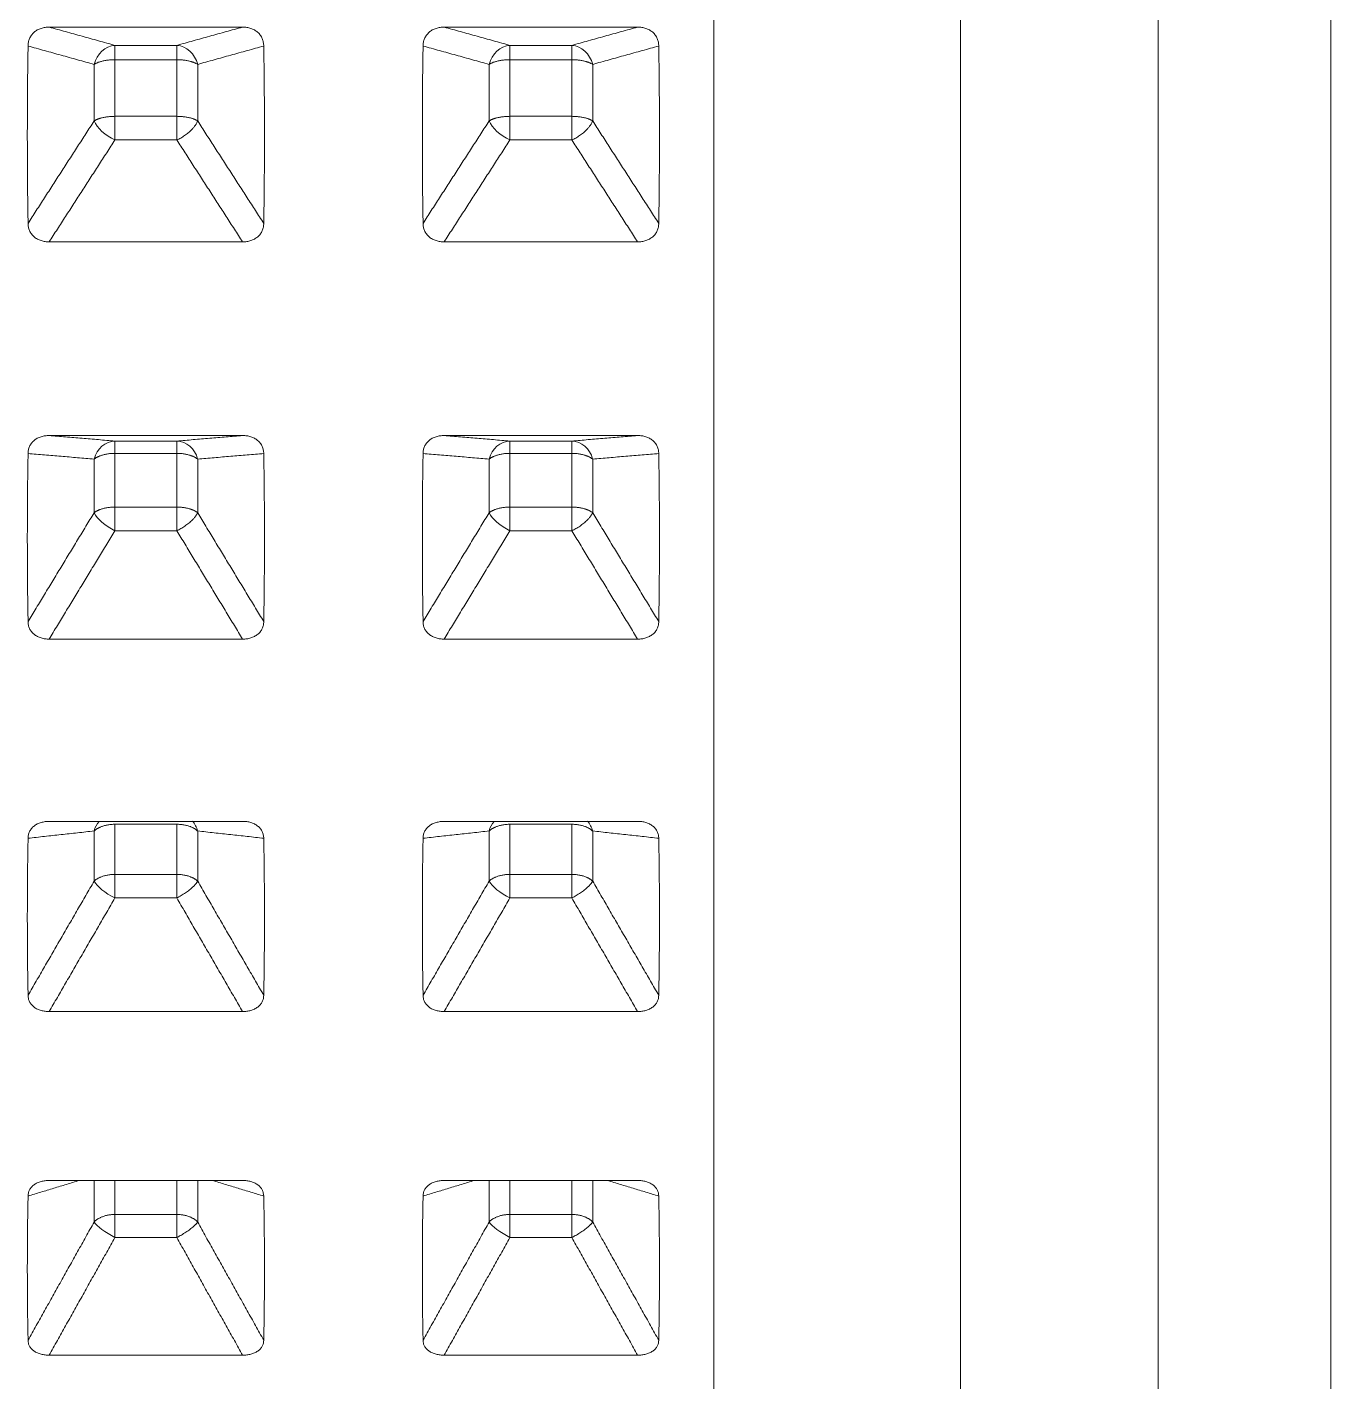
# Model space of a CAD drawing. Extents: x 2752 to 4118, y -1 to 999.
# Drawn here: x 3161.71 to 3166.99, y 513.14 to 518.63 of the extents above; entities that cross this region are included whole.
import ezdxf

# ---------------------------------------------------------------- set-up
doc = ezdxf.new("R2010")
doc.units = 0
doc.header["$LTSCALE"] = 10
doc.header["$MEASUREMENT"] = 0
doc.layers.add('1', color=7, linetype='CONTINUOUS')

msp = doc.modelspace()

# ---------------------------------------------------------------- linework, layer by layer
at = {"layer": '1', "color": 7, "linetype": 'Continuous', "lineweight": 18}
for p, q in [((3164.491, 507.8122), (3164.491, 542.8122)), ((3165.491, 508.8122), (3165.491, 541.8122)), ((3166.991, 541.1122), (3166.991, 509.5122))]:
    msp.add_line(p, q, dxfattribs=at)
at = {"layer": '1', "color": 7, "linetype": 'Continuous', "lineweight": 13}
for p, q in [((3166.291, 541.8122), (3166.291, 508.8122)), ((3162.0655, 518.2704), (3162.0655, 518.4997)), ((3162.0655, 518.4997), (3162.3165, 518.4997)), ((3162.3165, 518.4997), (3162.3165, 518.2704)), ((3163.6655, 518.2704), (3163.6655, 518.4997)), ((3163.6655, 518.4997), (3163.9165, 518.4997)), ((3163.9165, 518.4997), (3163.9165, 518.2704)), ((3162.3165, 518.2704), (3162.0655, 518.2704)), ((3163.9165, 518.2704), (3163.6655, 518.2704)), ((3162.0655, 516.688), (3162.0655, 516.9054)), ((3162.0655, 516.9054), (3162.3165, 516.9054)), ((3162.3165, 516.9054), (3162.3165, 516.688)), ((3163.6655, 516.688), (3163.6655, 516.9054)), ((3163.6655, 516.9054), (3163.9165, 516.9054)), ((3163.9165, 516.9054), (3163.9165, 516.688)), ((3162.3165, 516.688), (3162.0655, 516.688)), ((3163.9165, 516.688), (3163.6655, 516.688)), ((3162.0655, 515.2001), (3162.0655, 515.4032)), ((3162.0655, 515.4032), (3162.3165, 515.4032)), ((3162.3165, 515.4032), (3162.3165, 515.2001)), ((3163.6655, 515.2001), (3163.6655, 515.4032)), ((3163.6655, 515.4032), (3163.9165, 515.4032)), ((3163.9165, 515.4032), (3163.9165, 515.2001)), ((3162.3165, 515.2001), (3162.0655, 515.2001)), ((3163.9165, 515.2001), (3163.6655, 515.2001)), ((3162.0655, 513.823), (3162.0655, 513.9605)), ((3162.3165, 513.9605), (3162.3165, 513.823)), ((3163.6655, 513.823), (3163.6655, 513.9605)), ((3163.9165, 513.9605), (3163.9165, 513.823)), ((3162.3165, 513.823), (3162.0655, 513.823)), ((3163.9165, 513.823), (3163.6655, 513.823))]:
    msp.add_line(p, q, dxfattribs=at)
at = {"layer": '1', "color": 7, "linetype": 'Continuous', "lineweight": 18}
for centre, major_axis, ratio, start_param, end_param in [((3162.0655, 518.459), (-0.0267, -0.0964), 0.870471, 3.449475, 4.727256), ((3162.3165, 518.459), (-0.0267, 0.0964), 0.870471, 4.697522, 5.975303), ((3163.6655, 518.459), (-0.0267, -0.0964), 0.870471, 3.449475, 4.727256), ((3163.9165, 518.459), (-0.0267, 0.0964), 0.870471, 4.697522, 5.975303), ((3162.0655, 518.2298), (0.084, -0.0542), 0.484645, 3.738464, 5.016246), ((3163.6655, 518.2298), (0.084, -0.0542), 0.484645, 3.738464, 5.016246), ((3162.0655, 516.8554), (-0.0084, -0.0996), 0.879461, 3.236249, 4.514031), ((3162.3165, 516.8554), (-0.0084, 0.0996), 0.879461, 4.910747, 6.188529), ((3163.6655, 516.8554), (-0.0084, -0.0996), 0.879461, 3.236249, 4.514031), ((3163.9165, 516.8554), (-0.0084, 0.0996), 0.879461, 4.910747, 6.188529), ((3162.0655, 516.638), (0.0855, -0.0519), 0.405166, 3.676429, 4.954211), ((3163.6655, 516.638), (0.0855, -0.0519), 0.405166, 3.676429, 4.954211), ((3162.0655, 515.3444), (0.0109, -0.0994), 0.878815, 3.830112, 4.293968), ((3162.3165, 515.3444), (0.0109, 0.0994), 0.878815, 5.13081, 5.605786), ((3163.6655, 515.3444), (0.0109, -0.0994), 0.878815, 3.830112, 4.293968), ((3163.9165, 515.3444), (0.0109, 0.0994), 0.878815, 5.13081, 5.605786), ((3162.0655, 515.1413), (0.0866, -0.0501), 0.321248, 3.619135, 4.896917), ((3163.6655, 515.1413), (0.0866, -0.0501), 0.321248, 3.619135, 4.896917), ((3162.0655, 513.7561), (0.0873, -0.0488), 0.23381, 3.565264, 4.843046), ((3163.6655, 513.7561), (0.0873, -0.0488), 0.23381, 3.565264, 4.843046)]:
    msp.add_ellipse(centre, major_axis=major_axis, ratio=ratio, start_param=start_param, end_param=end_param, dxfattribs=at)
for points in [[(3161.7136, 518.5552), (3161.7137, 518.5604), (3161.7142, 518.5655), (3161.7163, 518.5755), (3161.7178, 518.5805), (3161.7218, 518.5901), (3161.7244, 518.5946), (3161.7305, 518.6032), (3161.7341, 518.6072), (3161.7421, 518.6143), (3161.7465, 518.6174), (3161.756, 518.6228), (3161.7611, 518.625), (3161.7716, 518.6285), (3161.777, 518.6298), (3161.788, 518.6314), (3161.7936, 518.6318), (3161.7992, 518.6318)], [(3162.5828, 518.6318), (3162.5884, 518.6318), (3162.594, 518.6314), (3162.6049, 518.6298), (3162.6103, 518.6285), (3162.6209, 518.625), (3162.6259, 518.6229), (3162.6353, 518.6176), (3162.6398, 518.6144), (3162.6478, 518.6073), (3162.6514, 518.6034), (3162.6575, 518.5948), (3162.6601, 518.5902), (3162.6642, 518.5807), (3162.6657, 518.5757), (3162.6678, 518.5655), (3162.6683, 518.5604), (3162.6684, 518.5552)], [(3163.3136, 518.5552), (3163.3137, 518.5604), (3163.3142, 518.5655), (3163.3163, 518.5755), (3163.3178, 518.5805), (3163.3218, 518.5901), (3163.3244, 518.5946), (3163.3305, 518.6032), (3163.3341, 518.6072), (3163.3421, 518.6143), (3163.3465, 518.6174), (3163.356, 518.6228), (3163.3611, 518.625), (3163.3716, 518.6285), (3163.377, 518.6298), (3163.388, 518.6314), (3163.3936, 518.6318), (3163.3992, 518.6318)], [(3164.1828, 518.6318), (3164.1884, 518.6318), (3164.194, 518.6314), (3164.2049, 518.6298), (3164.2103, 518.6285), (3164.2209, 518.625), (3164.2259, 518.6229), (3164.2353, 518.6176), (3164.2398, 518.6144), (3164.2478, 518.6073), (3164.2514, 518.6034), (3164.2575, 518.5948), (3164.2601, 518.5902), (3164.2642, 518.5807), (3164.2657, 518.5757), (3164.2678, 518.5655), (3164.2683, 518.5604), (3164.2684, 518.5552)], [(3161.7992, 517.762), (3161.7936, 517.762), (3161.7881, 517.7624), (3161.7771, 517.764), (3161.7717, 517.7652), (3161.7612, 517.7686), (3161.7562, 517.7707), (3161.7467, 517.7759), (3161.7422, 517.779), (3161.7342, 517.7859), (3161.7307, 517.7898), (3161.7245, 517.7981), (3161.7219, 517.8027), (3161.7178, 517.812), (3161.7163, 517.8169), (3161.7142, 517.8268), (3161.7137, 517.8318), (3161.7136, 517.8369)], [(3162.6684, 517.8369), (3162.6683, 517.8319), (3162.6678, 517.8269), (3162.6658, 517.817), (3162.6643, 517.8121), (3162.6602, 517.8027), (3162.6577, 517.7983), (3162.6516, 517.79), (3162.6479, 517.786), (3162.6399, 517.7791), (3162.6355, 517.776), (3162.626, 517.7708), (3162.6209, 517.7686), (3162.6105, 517.7652), (3162.605, 517.764), (3162.594, 517.7624), (3162.5884, 517.762), (3162.5828, 517.762)], [(3163.3992, 517.762), (3163.3936, 517.762), (3163.3881, 517.7624), (3163.3771, 517.764), (3163.3717, 517.7652), (3163.3612, 517.7686), (3163.3562, 517.7707), (3163.3467, 517.7759), (3163.3422, 517.779), (3163.3342, 517.7859), (3163.3307, 517.7898), (3163.3245, 517.7981), (3163.3219, 517.8027), (3163.3178, 517.812), (3163.3163, 517.8169), (3163.3142, 517.8268), (3163.3137, 517.8318), (3163.3136, 517.8369)], [(3164.2684, 517.8369), (3164.2683, 517.8319), (3164.2678, 517.8269), (3164.2658, 517.817), (3164.2643, 517.8121), (3164.2602, 517.8027), (3164.2577, 517.7983), (3164.2516, 517.79), (3164.2479, 517.786), (3164.2399, 517.7791), (3164.2355, 517.776), (3164.226, 517.7708), (3164.2209, 517.7686), (3164.2105, 517.7652), (3164.205, 517.764), (3164.194, 517.7624), (3164.1884, 517.762), (3164.1828, 517.762)], [(3161.7136, 516.9048), (3161.7137, 516.9097), (3161.7142, 516.9146), (3161.7163, 516.9242), (3161.7178, 516.9289), (3161.7218, 516.938), (3161.7244, 516.9423), (3161.7305, 516.9504), (3161.7341, 516.9543), (3161.7421, 516.961), (3161.7465, 516.964), (3161.756, 516.9691), (3161.7611, 516.9712), (3161.7716, 516.9745), (3161.777, 516.9757), (3161.788, 516.9773), (3161.7936, 516.9777), (3161.7992, 516.9777)], [(3162.5828, 516.9777), (3162.5884, 516.9777), (3162.594, 516.9773), (3162.6049, 516.9758), (3162.6103, 516.9746), (3162.6209, 516.9713), (3162.6259, 516.9692), (3162.6353, 516.9641), (3162.6398, 516.9611), (3162.6478, 516.9544), (3162.6514, 516.9506), (3162.6575, 516.9425), (3162.6601, 516.9381), (3162.6642, 516.929), (3162.6657, 516.9243), (3162.6678, 516.9146), (3162.6683, 516.9098), (3162.6684, 516.9048)], [(3163.3136, 516.9048), (3163.3137, 516.9097), (3163.3142, 516.9146), (3163.3163, 516.9242), (3163.3178, 516.9289), (3163.3218, 516.938), (3163.3244, 516.9423), (3163.3305, 516.9504), (3163.3341, 516.9543), (3163.3421, 516.961), (3163.3465, 516.964), (3163.356, 516.9691), (3163.3611, 516.9712), (3163.3716, 516.9745), (3163.377, 516.9757), (3163.388, 516.9773), (3163.3936, 516.9777), (3163.3992, 516.9777)], [(3164.1828, 516.9777), (3164.1884, 516.9777), (3164.194, 516.9773), (3164.2049, 516.9758), (3164.2103, 516.9746), (3164.2209, 516.9713), (3164.2259, 516.9692), (3164.2353, 516.9641), (3164.2398, 516.9611), (3164.2478, 516.9544), (3164.2514, 516.9506), (3164.2575, 516.9425), (3164.2601, 516.9381), (3164.2642, 516.929), (3164.2657, 516.9243), (3164.2678, 516.9146), (3164.2683, 516.9098), (3164.2684, 516.9048)], [(3161.7992, 516.1531), (3161.7936, 516.1531), (3161.7881, 516.1535), (3161.7771, 516.155), (3161.7717, 516.1561), (3161.7612, 516.1593), (3161.7562, 516.1614), (3161.7467, 516.1662), (3161.7422, 516.1692), (3161.7342, 516.1757), (3161.7307, 516.1793), (3161.7245, 516.1872), (3161.7219, 516.1915), (3161.7178, 516.2004), (3161.7163, 516.205), (3161.7142, 516.2144), (3161.7137, 516.2191), (3161.7136, 516.2239)], [(3162.6684, 516.2239), (3162.6683, 516.2191), (3162.6678, 516.2144), (3162.6658, 516.2051), (3162.6643, 516.2005), (3162.6602, 516.1916), (3162.6577, 516.1874), (3162.6516, 516.1795), (3162.6479, 516.1758), (3162.6399, 516.1693), (3162.6355, 516.1664), (3162.626, 516.1614), (3162.6209, 516.1594), (3162.6105, 516.1562), (3162.605, 516.155), (3162.594, 516.1535), (3162.5884, 516.1531), (3162.5828, 516.1531)], [(3163.3992, 516.1531), (3163.3936, 516.1531), (3163.3881, 516.1535), (3163.3771, 516.155), (3163.3717, 516.1561), (3163.3612, 516.1593), (3163.3562, 516.1614), (3163.3467, 516.1662), (3163.3422, 516.1692), (3163.3342, 516.1757), (3163.3307, 516.1793), (3163.3245, 516.1872), (3163.3219, 516.1915), (3163.3178, 516.2004), (3163.3163, 516.205), (3163.3142, 516.2144), (3163.3137, 516.2191), (3163.3136, 516.2239)], [(3164.2684, 516.2239), (3164.2683, 516.2191), (3164.2678, 516.2144), (3164.2658, 516.2051), (3164.2643, 516.2005), (3164.2602, 516.1916), (3164.2577, 516.1874), (3164.2516, 516.1795), (3164.2479, 516.1758), (3164.2399, 516.1693), (3164.2355, 516.1664), (3164.226, 516.1614), (3164.2209, 516.1594), (3164.2105, 516.1562), (3164.205, 516.155), (3164.194, 516.1535), (3164.1884, 516.1531), (3164.1828, 516.1531)], [(3161.7136, 515.3466), (3161.7137, 515.3512), (3161.7142, 515.3557), (3161.7163, 515.3647), (3161.7178, 515.3691), (3161.7218, 515.3777), (3161.7244, 515.3817), (3161.7305, 515.3893), (3161.7341, 515.3929), (3161.7421, 515.3992), (3161.7465, 515.402), (3161.756, 515.4068), (3161.7611, 515.4088), (3161.7716, 515.4119), (3161.777, 515.413), (3161.788, 515.4145), (3161.7936, 515.4149), (3161.7992, 515.4149)], [(3162.5828, 515.4149), (3162.5884, 515.4149), (3162.594, 515.4145), (3162.6049, 515.4131), (3162.6103, 515.4119), (3162.6209, 515.4088), (3162.6259, 515.4069), (3162.6353, 515.4022), (3162.6398, 515.3993), (3162.6478, 515.393), (3162.6514, 515.3895), (3162.6575, 515.3819), (3162.6601, 515.3777), (3162.6642, 515.3692), (3162.6657, 515.3648), (3162.6678, 515.3558), (3162.6683, 515.3512), (3162.6684, 515.3466)], [(3163.3136, 515.3466), (3163.3137, 515.3512), (3163.3142, 515.3557), (3163.3163, 515.3647), (3163.3178, 515.3691), (3163.3218, 515.3777), (3163.3244, 515.3817), (3163.3305, 515.3893), (3163.3341, 515.3929), (3163.3421, 515.3992), (3163.3465, 515.402), (3163.356, 515.4068), (3163.3611, 515.4088), (3163.3716, 515.4119), (3163.377, 515.413), (3163.388, 515.4145), (3163.3936, 515.4149), (3163.3992, 515.4149)], [(3164.1828, 515.4149), (3164.1884, 515.4149), (3164.194, 515.4145), (3164.2049, 515.4131), (3164.2103, 515.4119), (3164.2209, 515.4088), (3164.2259, 515.4069), (3164.2353, 515.4022), (3164.2398, 515.3993), (3164.2478, 515.393), (3164.2514, 515.3895), (3164.2575, 515.3819), (3164.2601, 515.3777), (3164.2642, 515.3692), (3164.2657, 515.3648), (3164.2678, 515.3558), (3164.2683, 515.3512), (3164.2684, 515.3466)], [(3161.7992, 514.6446), (3161.7936, 514.6446), (3161.7881, 514.6449), (3161.7771, 514.6463), (3161.7717, 514.6474), (3161.7612, 514.6504), (3161.7562, 514.6522), (3161.7467, 514.6568), (3161.7422, 514.6595), (3161.7342, 514.6656), (3161.7307, 514.669), (3161.7245, 514.6763), (3161.7219, 514.6803), (3161.7178, 514.6885), (3161.7163, 514.6928), (3161.7142, 514.7016), (3161.7137, 514.706), (3161.7136, 514.7105)], [(3162.6684, 514.7105), (3162.6683, 514.706), (3162.6678, 514.7016), (3162.6658, 514.6929), (3162.6643, 514.6886), (3162.6602, 514.6804), (3162.6577, 514.6765), (3162.6516, 514.6692), (3162.6479, 514.6657), (3162.6399, 514.6596), (3162.6355, 514.6569), (3162.626, 514.6523), (3162.6209, 514.6504), (3162.6105, 514.6474), (3162.605, 514.6463), (3162.594, 514.6449), (3162.5884, 514.6446), (3162.5828, 514.6446)], [(3163.3992, 514.6446), (3163.3936, 514.6446), (3163.3881, 514.6449), (3163.3771, 514.6463), (3163.3717, 514.6474), (3163.3612, 514.6504), (3163.3562, 514.6522), (3163.3467, 514.6568), (3163.3422, 514.6595), (3163.3342, 514.6656), (3163.3307, 514.669), (3163.3245, 514.6763), (3163.3219, 514.6803), (3163.3178, 514.6885), (3163.3163, 514.6928), (3163.3142, 514.7016), (3163.3137, 514.706), (3163.3136, 514.7105)], [(3164.2684, 514.7105), (3164.2683, 514.706), (3164.2678, 514.7016), (3164.2658, 514.6929), (3164.2643, 514.6886), (3164.2602, 514.6804), (3164.2577, 514.6765), (3164.2516, 514.6692), (3164.2479, 514.6657), (3164.2399, 514.6596), (3164.2355, 514.6569), (3164.226, 514.6523), (3164.2209, 514.6504), (3164.2105, 514.6474), (3164.205, 514.6463), (3164.194, 514.6449), (3164.1884, 514.6446), (3164.1828, 514.6446)], [(3161.7136, 513.8975), (3161.7137, 513.9017), (3161.7142, 513.9059), (3161.7163, 513.9142), (3161.7178, 513.9183), (3161.7218, 513.9262), (3161.7244, 513.9299), (3161.7305, 513.9369), (3161.7341, 513.9402), (3161.7421, 513.9461), (3161.7465, 513.9486), (3161.756, 513.9531), (3161.7611, 513.9549), (3161.7716, 513.9578), (3161.777, 513.9588), (3161.788, 513.9602), (3161.7936, 513.9605), (3161.7992, 513.9605)], [(3162.5828, 513.9605), (3162.5884, 513.9605), (3162.594, 513.9602), (3162.6049, 513.9588), (3162.6103, 513.9578), (3162.6209, 513.9549), (3162.6259, 513.9531), (3162.6353, 513.9488), (3162.6398, 513.9462), (3162.6478, 513.9403), (3162.6514, 513.9371), (3162.6575, 513.9301), (3162.6601, 513.9262), (3162.6642, 513.9184), (3162.6657, 513.9143), (3162.6678, 513.906), (3162.6683, 513.9017), (3162.6684, 513.8975)], [(3163.3136, 513.8975), (3163.3137, 513.9017), (3163.3142, 513.9059), (3163.3163, 513.9142), (3163.3178, 513.9183), (3163.3218, 513.9262), (3163.3244, 513.9299), (3163.3305, 513.9369), (3163.3341, 513.9402), (3163.3421, 513.9461), (3163.3465, 513.9486), (3163.356, 513.9531), (3163.3611, 513.9549), (3163.3716, 513.9578), (3163.377, 513.9588), (3163.388, 513.9602), (3163.3936, 513.9605), (3163.3992, 513.9605)], [(3164.1828, 513.9605), (3164.1884, 513.9605), (3164.194, 513.9602), (3164.2049, 513.9588), (3164.2103, 513.9578), (3164.2209, 513.9549), (3164.2259, 513.9531), (3164.2353, 513.9488), (3164.2398, 513.9462), (3164.2478, 513.9403), (3164.2514, 513.9371), (3164.2575, 513.9301), (3164.2601, 513.9262), (3164.2642, 513.9184), (3164.2657, 513.9143), (3164.2678, 513.906), (3164.2683, 513.9017), (3164.2684, 513.8975)], [(3161.7992, 513.2529), (3161.7936, 513.2529), (3161.7881, 513.2532), (3161.7771, 513.2545), (3161.7717, 513.2555), (3161.7612, 513.2582), (3161.7562, 513.2599), (3161.7467, 513.2641), (3161.7422, 513.2666), (3161.7342, 513.2722), (3161.7307, 513.2752), (3161.7245, 513.282), (3161.7219, 513.2856), (3161.7178, 513.2931), (3161.7163, 513.297), (3161.7142, 513.305), (3161.7137, 513.3091), (3161.7136, 513.3132)], [(3162.6684, 513.3132), (3162.6683, 513.3091), (3162.6678, 513.3051), (3162.6658, 513.2972), (3162.6643, 513.2932), (3162.6602, 513.2857), (3162.6577, 513.2821), (3162.6516, 513.2754), (3162.6479, 513.2722), (3162.6399, 513.2667), (3162.6355, 513.2642), (3162.626, 513.26), (3162.6209, 513.2582), (3162.6105, 513.2555), (3162.605, 513.2545), (3162.594, 513.2532), (3162.5884, 513.2529), (3162.5828, 513.2529)], [(3163.3992, 513.2529), (3163.3936, 513.2529), (3163.3881, 513.2532), (3163.3771, 513.2545), (3163.3717, 513.2555), (3163.3612, 513.2582), (3163.3562, 513.2599), (3163.3467, 513.2641), (3163.3422, 513.2666), (3163.3342, 513.2722), (3163.3307, 513.2752), (3163.3245, 513.282), (3163.3219, 513.2856), (3163.3178, 513.2931), (3163.3163, 513.297), (3163.3142, 513.305), (3163.3137, 513.3091), (3163.3136, 513.3132)], [(3164.2684, 513.3132), (3164.2683, 513.3091), (3164.2678, 513.3051), (3164.2658, 513.2972), (3164.2643, 513.2932), (3164.2602, 513.2857), (3164.2577, 513.2821), (3164.2516, 513.2754), (3164.2479, 513.2722), (3164.2399, 513.2667), (3164.2355, 513.2642), (3164.226, 513.26), (3164.2209, 513.2582), (3164.2105, 513.2555), (3164.205, 513.2545), (3164.194, 513.2532), (3164.1884, 513.2529), (3164.1828, 513.2529)]]:
    msp.add_open_spline(points, degree=3, knots=[0, 0, 0, 0, 0.125, 0.125, 0.25, 0.25, 0.375, 0.375, 0.5, 0.5, 0.625, 0.625, 0.75, 0.75, 0.875, 0.875, 1, 1, 1, 1], dxfattribs=at)
for points, degree in [([(3162.0656, 518.5579), (3161.7992, 518.6318)], 1), ([(3162.5828, 518.6318), (3161.7992, 518.6318)], 1), ([(3162.3164, 518.5579), (3162.5828, 518.6318)], 1), ([(3163.6656, 518.5579), (3163.3992, 518.6318)], 1), ([(3164.1828, 518.6318), (3163.3992, 518.6318)], 1), ([(3163.9164, 518.5579), (3164.1828, 518.6318)], 1), ([(3161.7136, 518.5552), (3161.7099, 518.3134), (3161.7099, 518.0739), (3161.7136, 517.8369)], 3), ([(3162.6684, 517.8369), (3162.6722, 518.0739), (3162.6722, 518.3134), (3162.6684, 518.5552)], 3), ([(3163.3136, 518.5552), (3163.3099, 518.3134), (3163.3099, 518.0739), (3163.3136, 517.8369)], 3), ([(3164.2684, 517.8369), (3164.2722, 518.0739), (3164.2722, 518.3134), (3164.2684, 518.5552)], 3), ([(3162.4008, 518.2517), (3162.6684, 517.8369)], 1), ([(3164.0008, 518.2517), (3164.2684, 517.8369)], 1), ([(3162.3164, 518.1747), (3162.5828, 517.762)], 1), ([(3163.9164, 518.1747), (3164.1828, 517.762)], 1), ([(3161.7992, 517.762), (3162.5828, 517.762)], 1), ([(3163.3992, 517.762), (3164.1828, 517.762)], 1), ([(3162.0656, 516.9553), (3161.7992, 516.9777)], 1), ([(3162.5828, 516.9777), (3161.7992, 516.9777)], 1), ([(3162.3164, 516.9553), (3162.5828, 516.9777)], 1), ([(3163.6656, 516.9553), (3163.3992, 516.9777)], 1), ([(3164.1828, 516.9777), (3163.3992, 516.9777)], 1), ([(3163.9164, 516.9553), (3164.1828, 516.9777)], 1), ([(3161.7136, 516.9048), (3161.7099, 516.6749), (3161.7099, 516.4479), (3161.7136, 516.2239)], 3), ([(3162.6684, 516.2239), (3162.6722, 516.4479), (3162.6722, 516.6749), (3162.6684, 516.9048)], 3), ([(3163.3136, 516.9048), (3163.3099, 516.6749), (3163.3099, 516.4479), (3163.3136, 516.2239)], 3), ([(3164.2684, 516.2239), (3164.2722, 516.4479), (3164.2722, 516.6749), (3164.2684, 516.9048)], 3), ([(3162.4008, 516.665), (3162.6684, 516.2239)], 1), ([(3164.0008, 516.665), (3164.2684, 516.2239)], 1), ([(3162.3164, 516.592), (3162.5828, 516.1531)], 1), ([(3163.9164, 516.592), (3164.1828, 516.1531)], 1), ([(3161.7992, 516.1531), (3162.5828, 516.1531)], 1), ([(3163.3992, 516.1531), (3164.1828, 516.1531)], 1), ([(3162.5828, 515.4149), (3161.7992, 515.4149)], 1), ([(3164.1828, 515.4149), (3163.3992, 515.4149)], 1), ([(3161.7136, 515.3466), (3161.7099, 515.1311), (3161.7099, 514.919), (3161.7136, 514.7105)], 3), ([(3162.6684, 514.7105), (3162.6722, 514.919), (3162.6722, 515.1311), (3162.6684, 515.3466)], 3), ([(3163.3136, 515.3466), (3163.3099, 515.1311), (3163.3099, 514.919), (3163.3136, 514.7105)], 3), ([(3164.2684, 514.7105), (3164.2722, 514.919), (3164.2722, 515.1311), (3164.2684, 515.3466)], 3), ([(3162.4008, 515.173), (3162.6684, 514.7105)], 1), ([(3164.0008, 515.173), (3164.2684, 514.7105)], 1), ([(3162.3164, 515.1048), (3162.5828, 514.6446)], 1), ([(3163.9164, 515.1048), (3164.1828, 514.6446)], 1), ([(3161.7992, 514.6446), (3162.5828, 514.6446)], 1), ([(3163.3992, 514.6446), (3164.1828, 514.6446)], 1), ([(3162.5828, 513.9605), (3161.7992, 513.9605)], 1), ([(3164.1828, 513.9605), (3163.3992, 513.9605)], 1), ([(3161.7136, 513.8975), (3161.7099, 513.6988), (3161.7099, 513.504), (3161.7136, 513.3132)], 3), ([(3162.6684, 513.3132), (3162.6722, 513.504), (3162.6722, 513.6988), (3162.6684, 513.8975)], 3), ([(3163.3136, 513.8975), (3163.3099, 513.6988), (3163.3099, 513.504), (3163.3136, 513.3132)], 3), ([(3164.2684, 513.3132), (3164.2722, 513.504), (3164.2722, 513.6988), (3164.2684, 513.8975)], 3), ([(3162.4008, 513.7922), (3162.6684, 513.3132)], 1), ([(3164.0008, 513.7922), (3164.2684, 513.3132)], 1), ([(3162.3164, 513.7295), (3162.5828, 513.2529)], 1), ([(3163.9164, 513.7295), (3164.1828, 513.2529)], 1), ([(3161.7992, 513.2529), (3162.5828, 513.2529)], 1), ([(3163.3992, 513.2529), (3164.1828, 513.2529)], 1)]:
    msp.add_open_spline(points, degree=degree, dxfattribs=at)
at = {"layer": '1', "color": 7, "linetype": 'Continuous', "lineweight": 13}
for points in [[(3161.9813, 518.4809), (3161.7136, 518.5552)], [(3162.0656, 518.5579), (3162.3164, 518.5579)], [(3162.4008, 518.4809), (3162.6684, 518.5552)], [(3163.5813, 518.4809), (3163.3136, 518.5552)], [(3163.6656, 518.5579), (3163.9164, 518.5579)], [(3164.0008, 518.4809), (3164.2684, 518.5552)], [(3161.9813, 518.2517), (3161.9813, 518.4809)], [(3162.4008, 518.4809), (3162.4008, 518.2517)], [(3163.5813, 518.2517), (3163.5813, 518.4809)], [(3164.0008, 518.4809), (3164.0008, 518.2517)], [(3161.9813, 518.2517), (3161.7136, 517.8369)], [(3163.5813, 518.2517), (3163.3136, 517.8369)], [(3162.0656, 518.1747), (3161.7992, 517.762)], [(3162.3164, 518.1747), (3162.0656, 518.1747)], [(3163.6656, 518.1747), (3163.3992, 517.762)], [(3163.9164, 518.1747), (3163.6656, 518.1747)], [(3162.0656, 516.9553), (3162.3164, 516.9553)], [(3163.6656, 516.9553), (3163.9164, 516.9553)], [(3161.9813, 516.8822), (3161.7136, 516.9048)], [(3162.4008, 516.8822), (3162.6684, 516.9048)], [(3163.5813, 516.8822), (3163.3136, 516.9048)], [(3164.0008, 516.8822), (3164.2684, 516.9048)], [(3161.9813, 516.665), (3161.9813, 516.8822)], [(3162.4008, 516.8822), (3162.4008, 516.665)], [(3163.5813, 516.665), (3163.5813, 516.8822)], [(3164.0008, 516.8822), (3164.0008, 516.665)], [(3161.9813, 516.665), (3161.7136, 516.2239)], [(3163.5813, 516.665), (3163.3136, 516.2239)], [(3162.0656, 516.592), (3161.7992, 516.1531)], [(3162.3164, 516.592), (3162.0656, 516.592)], [(3163.6656, 516.592), (3163.3992, 516.1531)], [(3163.9164, 516.592), (3163.6656, 516.592)], [(3161.9813, 515.376), (3161.7136, 515.3466)], [(3161.9813, 515.173), (3161.9813, 515.376)], [(3162.4008, 515.376), (3162.4008, 515.173)], [(3162.4008, 515.376), (3162.6684, 515.3466)], [(3163.5813, 515.376), (3163.3136, 515.3466)], [(3163.5813, 515.173), (3163.5813, 515.376)], [(3164.0008, 515.376), (3164.0008, 515.173)], [(3164.0008, 515.376), (3164.2684, 515.3466)], [(3161.9813, 515.173), (3161.7136, 514.7105)], [(3163.5813, 515.173), (3163.3136, 514.7105)], [(3162.0656, 515.1048), (3161.7992, 514.6446)], [(3162.3164, 515.1048), (3162.0656, 515.1048)], [(3163.6656, 515.1048), (3163.3992, 514.6446)], [(3163.9164, 515.1048), (3163.6656, 515.1048)], [(3161.9216, 513.9605), (3161.7136, 513.8975)], [(3161.9813, 513.7922), (3161.9813, 513.9605)], [(3162.4008, 513.9605), (3162.4008, 513.7922)], [(3162.4604, 513.9605), (3162.6684, 513.8975)], [(3163.5216, 513.9605), (3163.3136, 513.8975)], [(3163.5813, 513.7922), (3163.5813, 513.9605)], [(3164.0008, 513.9605), (3164.0008, 513.7922)], [(3164.0604, 513.9605), (3164.2684, 513.8975)], [(3161.9813, 513.7922), (3161.7136, 513.3132)], [(3163.5813, 513.7922), (3163.3136, 513.3132)], [(3162.0656, 513.7295), (3161.7992, 513.2529)], [(3162.3164, 513.7295), (3162.0656, 513.7295)], [(3163.6656, 513.7295), (3163.3992, 513.2529)], [(3163.9164, 513.7295), (3163.6656, 513.7295)]]:
    msp.add_open_spline(points, degree=1, dxfattribs=at)
at = {"layer": '1', "color": 7, "linetype": 'Continuous', "lineweight": 18}
for points, weights in [([(3162.0655, 518.4997), (3162.0656, 518.5497), (3162.0656, 518.5579)], [1, 0.877139450345, 1]), ([(3162.3164, 518.5579), (3162.3165, 518.5497), (3162.3165, 518.4997)], [1, 0.877139450345, 1]), ([(3163.6655, 518.4997), (3163.6656, 518.5497), (3163.6656, 518.5579)], [1, 0.877139450345, 1]), ([(3163.9164, 518.5579), (3163.9165, 518.5497), (3163.9165, 518.4997)], [1, 0.877139450345, 1]), ([(3161.9813, 518.4809), (3162.0108, 518.4997), (3162.0655, 518.4997)], [1, 0.877139450182, 1]), ([(3162.3165, 518.4997), (3162.3713, 518.4997), (3162.4008, 518.4809)], [1, 0.877139450182, 1]), ([(3163.5813, 518.4809), (3163.6108, 518.4997), (3163.6655, 518.4997)], [1, 0.877139450182, 1]), ([(3163.9165, 518.4997), (3163.9713, 518.4997), (3164.0008, 518.4809)], [1, 0.877139450182, 1]), ([(3162.0655, 518.2704), (3162.0108, 518.2704), (3161.9813, 518.2517)], [1, 0.877139450182, 1]), ([(3162.0656, 518.1747), (3162.0656, 518.2204), (3162.0655, 518.2704)], [1, 0.877139450259, 1]), ([(3162.3164, 518.1747), (3162.3165, 518.2204), (3162.3165, 518.2704)], [1, 0.877139450268, 1]), ([(3162.3165, 518.2704), (3162.3713, 518.2704), (3162.4008, 518.2517)], [1, 0.877139450182, 1]), ([(3163.6655, 518.2704), (3163.6108, 518.2704), (3163.5813, 518.2517)], [1, 0.877139450182, 1]), ([(3163.6656, 518.1747), (3163.6656, 518.2204), (3163.6655, 518.2704)], [1, 0.877139450259, 1]), ([(3163.9164, 518.1747), (3163.9165, 518.2204), (3163.9165, 518.2704)], [1, 0.877139450268, 1]), ([(3163.9165, 518.2704), (3163.9713, 518.2704), (3164.0008, 518.2517)], [1, 0.877139450182, 1]), ([(3162.0655, 516.9054), (3162.0656, 516.9528), (3162.0656, 516.9553)], [1, 0.877139450345, 1]), ([(3162.3164, 516.9553), (3162.3165, 516.9528), (3162.3165, 516.9054)], [1, 0.877139450345, 1]), ([(3163.6655, 516.9054), (3163.6656, 516.9528), (3163.6656, 516.9553)], [1, 0.877139450345, 1]), ([(3163.9164, 516.9553), (3163.9165, 516.9528), (3163.9165, 516.9054)], [1, 0.877139450345, 1]), ([(3161.9813, 516.8822), (3162.0108, 516.9053), (3162.0655, 516.9054)], [1, 0.877139450182, 1]), ([(3162.3165, 516.9054), (3162.3713, 516.9053), (3162.4008, 516.8822)], [1, 0.877139450182, 1]), ([(3163.5813, 516.8822), (3163.6108, 516.9053), (3163.6655, 516.9054)], [1, 0.877139450182, 1]), ([(3163.9165, 516.9054), (3163.9713, 516.9053), (3164.0008, 516.8822)], [1, 0.877139450182, 1]), ([(3162.0655, 516.688), (3162.0108, 516.688), (3161.9813, 516.665)], [1, 0.877139450182, 1]), ([(3162.0656, 516.592), (3162.0656, 516.6406), (3162.0655, 516.688)], [1, 0.877139450259, 1]), ([(3162.3164, 516.592), (3162.3165, 516.6406), (3162.3165, 516.688)], [1, 0.877139450268, 1]), ([(3162.3165, 516.688), (3162.3713, 516.688), (3162.4008, 516.665)], [1, 0.877139450182, 1]), ([(3163.6655, 516.688), (3163.6108, 516.688), (3163.5813, 516.665)], [1, 0.877139450182, 1]), ([(3163.6656, 516.592), (3163.6656, 516.6406), (3163.6655, 516.688)], [1, 0.877139450259, 1]), ([(3163.9164, 516.592), (3163.9165, 516.6406), (3163.9165, 516.688)], [1, 0.877139450268, 1]), ([(3163.9165, 516.688), (3163.9713, 516.688), (3164.0008, 516.665)], [1, 0.877139450182, 1]), ([(3161.9813, 515.376), (3162.0108, 515.4031), (3162.0655, 515.4032)], [1, 0.877139450182, 1]), ([(3162.3165, 515.4032), (3162.3713, 515.4031), (3162.4008, 515.376)], [1, 0.877139450182, 1]), ([(3163.5813, 515.376), (3163.6108, 515.4031), (3163.6655, 515.4032)], [1, 0.877139450182, 1]), ([(3163.9165, 515.4032), (3163.9713, 515.4031), (3164.0008, 515.376)], [1, 0.877139450182, 1]), ([(3162.0655, 515.2001), (3162.0108, 515.2001), (3161.9813, 515.173)], [1, 0.877139450182, 1]), ([(3162.0656, 515.1048), (3162.0656, 515.1558), (3162.0655, 515.2001)], [1, 0.877139450259, 1]), ([(3162.3164, 515.1048), (3162.3165, 515.1558), (3162.3165, 515.2001)], [1, 0.877139450268, 1]), ([(3162.3165, 515.2001), (3162.3713, 515.2001), (3162.4008, 515.173)], [1, 0.877139450182, 1]), ([(3163.6655, 515.2001), (3163.6108, 515.2001), (3163.5813, 515.173)], [1, 0.877139450182, 1]), ([(3163.6656, 515.1048), (3163.6656, 515.1558), (3163.6655, 515.2001)], [1, 0.877139450259, 1]), ([(3163.9164, 515.1048), (3163.9165, 515.1558), (3163.9165, 515.2001)], [1, 0.877139450268, 1]), ([(3163.9165, 515.2001), (3163.9713, 515.2001), (3164.0008, 515.173)], [1, 0.877139450182, 1]), ([(3162.0655, 513.823), (3162.0108, 513.823), (3161.9813, 513.7922)], [1, 0.877139450182, 1]), ([(3162.0656, 513.7295), (3162.0656, 513.7823), (3162.0655, 513.823)], [1, 0.877139450259, 1]), ([(3162.3164, 513.7295), (3162.3165, 513.7823), (3162.3165, 513.823)], [1, 0.877139450268, 1]), ([(3162.3165, 513.823), (3162.3713, 513.823), (3162.4008, 513.7922)], [1, 0.877139450182, 1]), ([(3163.6655, 513.823), (3163.6108, 513.823), (3163.5813, 513.7922)], [1, 0.877139450182, 1]), ([(3163.6656, 513.7295), (3163.6656, 513.7823), (3163.6655, 513.823)], [1, 0.877139450259, 1]), ([(3163.9164, 513.7295), (3163.9165, 513.7823), (3163.9165, 513.823)], [1, 0.877139450268, 1]), ([(3163.9165, 513.823), (3163.9713, 513.823), (3164.0008, 513.7922)], [1, 0.877139450182, 1])]:
    msp.add_rational_spline(points, weights, degree=2, dxfattribs=at)
at = {"layer": '1', "color": 7, "linetype": 'Continuous', "lineweight": 13}
for points in [[(3162.4008, 518.2517), (3162.4008, 518.2517), (3162.3818, 518.2041), (3162.3165, 518.1747), (3162.3164, 518.1747)], [(3164.0008, 518.2517), (3164.0008, 518.2517), (3163.9818, 518.2041), (3163.9165, 518.1747), (3163.9164, 518.1747)], [(3162.4008, 516.665), (3162.4008, 516.665), (3162.3818, 516.6232), (3162.3165, 516.592), (3162.3164, 516.592)], [(3164.0008, 516.665), (3164.0008, 516.665), (3163.9818, 516.6232), (3163.9165, 516.592), (3163.9164, 516.592)], [(3162.4008, 515.173), (3162.4008, 515.173), (3162.3818, 515.1376), (3162.3165, 515.1048), (3162.3164, 515.1048)], [(3164.0008, 515.173), (3164.0008, 515.173), (3163.9818, 515.1376), (3163.9165, 515.1048), (3163.9164, 515.1048)], [(3162.4008, 513.7922), (3162.4008, 513.7921), (3162.3818, 513.7634), (3162.3165, 513.7295), (3162.3164, 513.7295)], [(3164.0008, 513.7922), (3164.0008, 513.7921), (3163.9818, 513.7634), (3163.9165, 513.7295), (3163.9164, 513.7295)]]:
    msp.add_rational_spline(points, [1, 1, 0.80319630874, 1, 1], degree=2, knots=[0, 0, 0, 0.000617, 0.999383, 1, 1, 1], dxfattribs=at)

doc.saveas('drawing.dxf')
